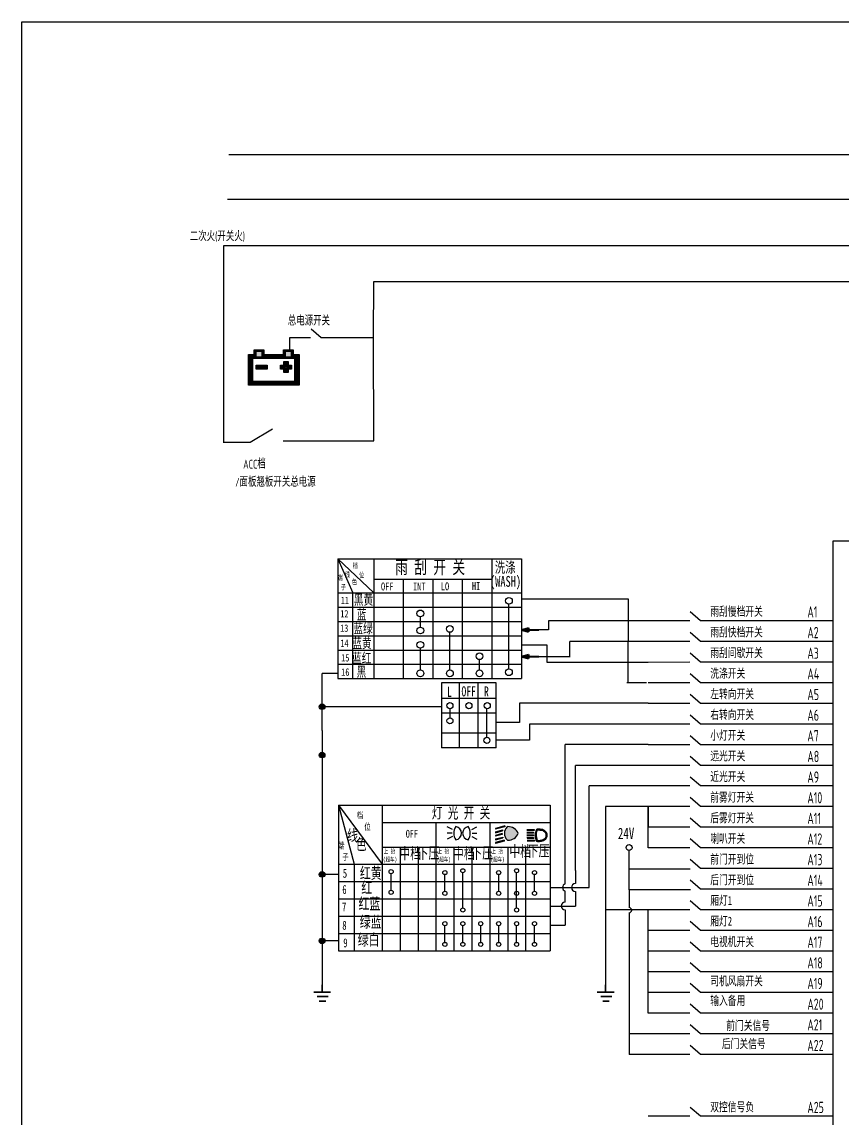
# Model space of a CAD drawing. Header units: millimetres. Extents: x 892 to 2081, y 1119 to 2752.
# Drawn here: x 891.8 to 1170.2, y 2380 to 2751.9 of the extents above; entities that cross this region are included whole.
import ezdxf

# ---------------------------------------------------------------- set-up
doc = ezdxf.new("R2010")
doc.units = ezdxf.units.MM
doc.header["$LTSCALE"] = 10
for name, color, linetype in [('02C', 92, 'Continuous'), ('200', 7, 'Continuous'), ('框架和插件', 7, 'Continuous'), ('细实线', 3, 'Continuous')]:
    doc.layers.add(name, color=color, linetype=linetype)
doc.layers.add('11', color=3, linetype='Continuous', lineweight=0)
doc.styles.get("Standard").update_dxf_attribs({"font": 'isocp.shx', "width": 0.707, "bigfont": 'hztxt.shx'})
doc.styles.add('USERTXTSTYLE57', font='', dxfattribs={"width": 0.707, "bigfont": '仿宋_GB2312'})
doc.styles.add('仿宋体', font='', dxfattribs={"width": 0.707})
doc.styles.get('USERTXTSTYLE57').set_extended_font_data('FangSong_GB2312')
doc.styles.get('仿宋体').set_extended_font_data('FangSong_GB2312')

# ---------------------------------------------------------------- blocks, each defined once
blk = doc.blocks.new('A$C2243462D')
blk.add_hatch(color=0).paths.add_polyline_path([(1.49, 0.74, 1), (0, 0.74, 1)])
at = {"color": 0, "linetype": 'Continuous'}
blk.add_circle((0.74, 0.74), 0.744, dxfattribs=at)
blk = doc.blocks.new('*X41')
at = {"layer": '框架和插件', "style": 'USERTXTSTYLE57', "width": 0.707}
for s, height, p in [('端', 1.79, (-6884.82, -505.55)), (' 子', 1.788, (-6884.71, -508.74))]:
    blk.add_text(s, height=height, dxfattribs=at).set_placement(p)
blk = doc.blocks.new('*X42')
at = {"layer": '框架和插件', "style": 'USERTXTSTYLE57', "width": 0.707}
for s, height, p in [('档', 1.79, (-6879.63, -501.46)), ('  位', 1.788, (-6879.58, -504.67))]:
    blk.add_text(s, height=height, dxfattribs=at).set_placement(p)
blk = doc.blocks.new('A$C37FC03A4')
for points in [[(2.19, 0.6), (2.19, 1.2), (0, 0.6)], [(0, 0.6), (2.19, 0), (2.19, 0.6)]]:
    blk.add_hatch(color=0).paths.add_polyline_path(points)
at = {"color": 0, "lineweight": 40}
for p, q in [((0, 0.6), (2.19, 1.2)), ((0, 0.6), (2.19, 0)), ((0, 0.6), (5.35, 0.6)), ((2.19, 1.2), (2.19, 0))]:
    blk.add_line(p, q, dxfattribs=at)
blk = doc.blocks.new('*X43')
at = {"layer": '框架和插件', "style": 'USERTXTSTYLE57', "width": 0.707}
for s, height, p in [('档', 2.17, (-6878.27, -586.28)), ('  位', 2.171, (-6878.2, -590.18))]:
    blk.add_text(s, height=height, dxfattribs=at).set_placement(p)
blk = doc.blocks.new('*X44')
at = {"layer": '框架和插件', "style": 'USERTXTSTYLE57', "width": 0.707}
for s, height, p in [('端', 2.17, (-6884.56, -596.57)), (' 子', 2.171, (-6884.43, -600.44))]:
    blk.add_text(s, height=height, dxfattribs=at).set_placement(p)
blk = doc.blocks.new('*X45')
at = {"layer": '框架和插件', "style": 'USERTXTSTYLE57', "width": 0.707}
for s, p in [('上 抬', (-6850.85, -598.14)), ('(超车)', (-6851.13, -600.92))]:
    blk.add_text(s, height=1.52, dxfattribs=at).set_placement(p)
blk = doc.blocks.new('*X46')
at = {"layer": '框架和插件', "style": 'USERTXTSTYLE57', "width": 0.707}
for s, p in [('上 抬', (-6832.61, -598.14)), ('(超车)', (-6832.89, -600.92))]:
    blk.add_text(s, height=1.52, dxfattribs=at).set_placement(p)
blk = doc.blocks.new('*X47')
at = {"layer": '框架和插件', "style": 'USERTXTSTYLE57', "width": 0.707}
for s, p in [('上 抬', (-6869.08, -598.14)), ('(超车)', (-6869.36, -600.92))]:
    blk.add_text(s, height=1.52, dxfattribs=at).set_placement(p)
blk = doc.blocks.new('A$C430A4098')
h = blk.add_hatch(color=5)
h.paths.add_polyline_path([(4.37, 5.54, 0.237386), (4.45, 0.07, 0.093134), (6.18, 0.09, 0.120609), (8.19, 0.7, 0.580221), (8.12, 5.03, 0.120609), (6.1, 5.57, 0.093134)])
h.paths.add_polyline_path([(6.02, 5.11), (6.09, 5.1, -0.120609), (7.89, 4.61, -0.580221), (7.95, 1.11, -0.120609), (6.16, 0.56), (6.09, 0.55, -0.079131), (4.77, 0.5, -0.21522), (4.69, 5.12, -0.079131)], flags=16)
h.paths.add_polyline_path([(0, 5.48), (0.01, 5.01), (3.34, 5.06, -0.018392), (3.51, 5.53)])
h.paths.add_polyline_path([(0.02, 4.24), (0.03, 3.77), (3.05, 3.82, -0.017426), (3.13, 4.29)])
h.paths.add_polyline_path([(0.04, 3.01), (0.05, 2.54), (2.99, 2.59, -0.017124), (2.99, 3.06)])
h.paths.add_polyline_path([(3.07, 1.83), (0.06, 1.78), (0.07, 1.31), (3.16, 1.36, -0.017387)])
h.paths.add_polyline_path([(0.08, 0.55), (0.09, 0.08), (3.56, 0.14, -0.018301), (3.38, 0.6)])
at = {"color": 5}
for p, q in [((0, 5.49), (3.51, 5.54)), ((3.33, 5.07), (0.01, 5.02)), ((6.02, 5.12), (6.08, 5.11)), ((0.02, 4.26), (3.13, 4.31)), ((3.05, 3.83), (0.03, 3.79)), ((0.04, 3.03), (2.99, 3.07)), ((2.99, 2.6), (0.05, 2.55)), ((0.06, 1.79), (3.07, 1.84)), ((3.16, 1.37), (0.07, 1.32)), ((0.08, 0.56), (3.38, 0.61)), ((3.56, 0.15), (0.08, 0.09)), ((6.09, 0.57), (6.16, 0.58))]:
    blk.add_line(p, q, dxfattribs=at)
for centre, radius, start, end in [((9.85, 2.9), 6.87, 157.3997, 161.6144), ((9.85, 2.9), 6.09, 154.1919, 207.6081), ((9.85, 2.9), 5.62, 156.6082, 205.1918), ((5.3, 0.97), 4.68, 80.2583, 101.5417), ((5.3, 0.97), 4.21, 80.2583, 98.3561), ((5.99, 1.18), 3.93, 61.1464, 88.6552), ((5.99, 1.18), 4.4, 61.1464, 88.6552), ((9.85, 2.9), 6.87, 178.5927, 182.5169), ((9.85, 2.9), 6.87, 168.2199, 172.2133), ((9.85, 2.9), 6.87, 188.8892, 192.8738), ((9.85, 2.9), 6.87, 199.4562, 203.65), ((5.24, 4.69), 4.68, 260.2583, 281.5417), ((5.24, 4.69), 4.21, 263.4439, 281.5417), ((5.94, 4.5), 3.93, 273.1448, 300.6536), ((5.94, 4.5), 4.4, 273.1448, 300.6536), ((6.92, 2.86), 2.02, 300.6536, 61.1464), ((6.92, 2.86), 2.49, 300.6536, 61.1464)]:
    blk.add_arc(centre, radius, start, end, dxfattribs=at)
blk = doc.blocks.new('A$C463B1E4C')
h = blk.add_hatch(color=3)
h.paths.add_polyline_path([(2.85, 5.11), (2.85, 5.37), (0, 4.61), (0, 4.35)])
h.paths.add_polyline_path([(0, 3.52), (0, 3.26), (2.15, 3.84), (2.15, 4.1)])
h.paths.add_polyline_path([(0, 2.43), (0, 2.18), (2.03, 2.72), (2.03, 2.98)])
h.paths.add_polyline_path([(0, 1.35), (0, 1.09), (2.17, 1.67), (2.17, 1.93)])
h.paths.add_polyline_path([(2.65, 0.71), (2.65, 0.97), (0, 0.26), (0, 0)])
blk.add_hatch(color=3).paths.add_polyline_path([(3.5, 1.04, 0.193531), (3.74, 0.94, 0.309326), (6.93, 3.04, 0.309326), (3.74, 5.14, 0.193531), (3.5, 5.04, 0.213981), (2.73, 3.04, 0.213981)])
at = {"color": 3}
for p, q in [((2.85, 5.37), (0, 4.61)), ((2.85, 5.11), (0, 4.35)), ((0, 4.61), (0, 4.35)), ((0, 3.52), (2.15, 4.1)), ((0, 3.26), (2.15, 3.84)), ((0, 3.52), (0, 3.26)), ((2.15, 4.1), (2.15, 3.84)), ((2.85, 5.37), (2.85, 5.11)), ((2.03, 2.98), (0, 2.43)), ((2.03, 2.72), (0, 2.18)), ((0, 2.43), (0, 2.18)), ((0, 1.35), (2.17, 1.93)), ((0, 1.09), (2.17, 1.67)), ((0, 1.35), (0, 1.09)), ((2.65, 0.97), (0, 0.26)), ((2.65, 0.71), (0, 0)), ((0, 0.26), (0, 0)), ((2.03, 2.98), (2.03, 2.72)), ((2.17, 1.93), (2.17, 1.67)), ((2.65, 0.97), (2.65, 0.71))]:
    blk.add_line(p, q, dxfattribs=at)
for centre, radius, start, end in [((5.34, 3.18), 2.62, 134.8431, 183.1555), ((3.74, 4.79), 0.35, 91.0306, 134.8431), ((3.8, 1.75), 3.39, 22.2779, 91.0306), ((5.34, 2.89), 2.62, 176.8445, 225.1569), ((3.74, 1.29), 0.35, 225.1569, 268.9694), ((3.8, 4.32), 3.39, 268.9694, 337.7221)]:
    blk.add_arc(centre, radius, start, end, dxfattribs=at)
blk = doc.blocks.new('A$C5B9D538B')
at = {"color": 3}
for p, q in [((1.58, 3.16), (0, 4.02)), ((7.51, 3.16), (9.09, 4.02)), ((1.47, 2.07), (0, 2.07)), ((1.58, 1.06), (0, 0.2)), ((7.51, 1.06), (9.09, 0.2)), ((7.62, 2.07), (9.09, 2.07))]:
    blk.add_line(p, q, dxfattribs=at)
for centre, radius, start, end in [((5.71, 2.03), 3.69, 146.6713, 213.3287), ((2.32, 2.03), 2.05, 278.4368, 81.5632), ((6.77, 2.03), 2.05, 98.4368, 261.5632), ((3.38, 2.03), 3.69, 326.6713, 33.3287)]:
    blk.add_arc(centre, radius, start, end, dxfattribs=at)
blk = doc.blocks.new('A$C21580511')
at = {"color": 1, "lineweight": 35}
for p, q in [((2.83, 3.06), (2.83, 5.51)), ((0, 3.06), (5.66, 3.06)), ((1.15, 1.6), (4.87, 1.6)), ((1.85, 0), (4.06, 0))]:
    blk.add_line(p, q, dxfattribs=at)

msp = doc.modelspace()

# ---------------------------------------------------------------- hatches: boundary and pattern name
at = {"layer": '框架和插件'}
for points in [[(977.16, 2629.82), (969.69, 2629.82), (969.69, 2638.1), (977.16, 2638.1), (977.16, 2638.94), (973.55, 2638.94), (973.55, 2640.52), (970.85, 2640.52), (970.85, 2638.94), (968.88, 2638.94), (968.88, 2629.01), (977.16, 2629.01)], [(969.42, 2638.37), (976.89, 2638.37), (976.89, 2638.67), (973.28, 2638.67), (973.28, 2640.25), (971.12, 2640.25), (971.12, 2638.67), (969.16, 2638.67), (969.16, 2629.28), (976.89, 2629.28), (976.89, 2629.54), (969.42, 2629.54)], [(985.48, 2638.94), (983.45, 2638.94), (983.45, 2640.52), (980.78, 2640.52), (980.78, 2638.94), (977.16, 2638.94), (977.16, 2638.1), (984.64, 2638.1), (984.64, 2629.82), (977.16, 2629.82), (977.16, 2629.01), (985.48, 2629.01)], [(983.17, 2640.25), (981.05, 2640.25), (981.05, 2638.67), (977.44, 2638.67), (977.44, 2638.37), (984.91, 2638.37), (984.91, 2629.54), (977.44, 2629.54), (977.44, 2629.28), (985.21, 2629.28), (985.21, 2638.67), (983.17, 2638.67)], [(971.17, 2634.25), (971.17, 2635.57), (974.91, 2635.57), (974.91, 2634.25)], [(971.44, 2634.53), (974.64, 2634.53), (974.64, 2635.3), (971.44, 2635.3)], [(971.72, 2634.8), (974.36, 2634.8), (974.36, 2635.03), (971.72, 2635.03)]]:
    msp.add_hatch(color=1, dxfattribs=at).paths.add_polyline_path(points)
h = msp.add_hatch(color=1, dxfattribs=at)
h.paths.add_polyline_path([(984.64, 2638.1), (977.16, 2638.1), (969.69, 2638.1), (969.69, 2629.82), (977.16, 2629.82), (984.64, 2629.82)])
h.paths.add_polyline_path([(976.89, 2630.09), (969.96, 2630.09), (969.96, 2637.82), (984.36, 2637.82), (984.36, 2630.09)], flags=16)
h.paths.add_polyline_path([(980.64, 2633.06), (980.64, 2634.25), (979.45, 2634.25), (979.45, 2635.57), (980.64, 2635.57), (980.64, 2636.8), (982, 2636.8), (982, 2635.57), (983.19, 2635.57), (983.19, 2634.25), (982, 2634.25), (982, 2633.06)], flags=0)
h.paths.add_polyline_path([(974.91, 2634.25), (971.17, 2634.25), (971.17, 2635.57), (974.91, 2635.57)], flags=0)
h.paths.add_polyline_path([(980.92, 2633.34), (980.92, 2634.53), (979.73, 2634.53), (979.73, 2635.3), (980.92, 2635.3), (980.92, 2636.53), (981.73, 2636.53), (981.73, 2635.3), (982.92, 2635.3), (982.92, 2634.53), (981.73, 2634.53), (981.73, 2633.34)], flags=0)
h.paths.add_polyline_path([(974.64, 2634.53), (971.44, 2634.53), (971.44, 2635.3), (974.64, 2635.3)], flags=0)
h.paths.add_polyline_path([(981.19, 2633.61), (981.19, 2634.8), (980, 2634.8), (980, 2635.03), (981.19, 2635.03), (981.19, 2636.25), (981.45, 2636.25), (981.45, 2635.03), (982.65, 2635.03), (982.65, 2634.8), (981.45, 2634.8), (981.45, 2633.61)], flags=0)
h.paths.add_polyline_path([(974.36, 2634.8), (971.72, 2634.8), (971.72, 2635.03), (974.36, 2635.03)], flags=0)

# ---------------------------------------------------------------- linework, layer by layer
for p, q in [((1097.4, 2556.18), (1061.11, 2556.18)), ((1097.34, 2528.06), (1097.4, 2556.18)), ((1104.08, 2548.89), (1070.27, 2548.89)), ((1070.27, 2548.89), (1070.27, 2545.8)), ((1077.59, 2536.8), (1077.59, 2541.89)), ((1069.88, 2540.66), (1061.11, 2540.66)), ((1069.88, 2534.8), (1069.88, 2540.66)), ((1067.58, 2536.8), (1077.65, 2536.8)), ((1103.57, 2527.9), (1096.89, 2527.9)), ((1104.08, 2520.92), (1060.52, 2520.92)), ((1060.52, 2520.92), (1060.52, 2514.46)), ((1060.52, 2514.46), (1052.51, 2514.46)), ((1104.08, 2513.86), (1063.82, 2513.86)), ((1063.82, 2513.86), (1063.82, 2508.42)), ((1063.82, 2508.42), (1052.51, 2508.42)), ((1075.95, 2487), (1075.95, 2506.9)), ((1104.08, 2506.9), (1075.95, 2506.9)), ((1079.4, 2480.07), (1079.4, 2499.87)), ((1104.08, 2499.87), (1079.4, 2499.87)), ((1104.52, 2492.89), (1084.08, 2492.89)), ((1084.08, 2458.45), (1084.08, 2492.89)), ((1104.08, 2485.89), (1089.68, 2485.89)), ((1089.68, 2485.89), (1089.68, 2425.42)), ((1104.08, 2450.89), (1089.68, 2450.89))]:
    msp.add_line(p, q)
at = {"color": 2}
for p, q in [((1036.89, 2519.09), (1036.89, 2516.01)), ((1049.41, 2509.41), (1049.41, 2519.08))]:
    msp.add_line(p, q, dxfattribs=at)
for centre in [(1036.89, 2520.12), (1043.33, 2520.12), (1049.54, 2520.12), (1036.89, 2514.98), (1049.41, 2508.38)]:
    msp.add_circle(centre, 1.03, dxfattribs=at)
at = {"layer": '02C', "color": 1}
for p, q in [((1097.66, 2457.68), (1097.66, 2451.68)), ((1097.66, 2449.89), (1097.66, 2401.89))]:
    msp.add_line(p, q, dxfattribs=at)
msp.add_arc((1097.6, 2450.79), 0.899, 273.9761, 86.0239, dxfattribs=at)
at = {"layer": '200', "color": 3}
msp.add_line((961.98, 2706.99), (1919.21, 2706.99), dxfattribs=at)
at = {"layer": '200', "color": 2}
msp.add_line((961.45, 2691.86), (1896.95, 2691.86), dxfattribs=at)
at = {"layer": '200', "color": 1}
for p, q in [((1902.92, 2676.05), (960.18, 2676.05)), ((960.18, 2676.05), (960.18, 2609.49)), ((1011.09, 2609.87), (1011.03, 2644.79)), ((980.39, 2609.87), (1011.09, 2609.87))]:
    msp.add_line(p, q, dxfattribs=at)
at = {"layer": '200', "color": 6}
for p, q in [((1011.03, 2644.79), (1011.04, 2663.96)), ((1011.04, 2663.96), (1883.92, 2663.96))]:
    msp.add_line(p, q, dxfattribs=at)
at = {"layer": '200'}
for p, q in [((993.24, 2644.79), (989.8, 2647.82)), ((982.55, 2644.79), (982.55, 2640.25)), ((989.6, 2644.79), (982.55, 2644.79)), ((1011.03, 2644.79), (993.24, 2644.79)), ((969.13, 2609.49), (976.73, 2614.03)), ((960.03, 2609.49), (969.13, 2609.49)), ((1121.81, 2548.89), (1118.37, 2551.93)), ((1118.17, 2548.89), (1104.08, 2548.89)), ((1166.83, 2548.89), (1121.81, 2548.89)), ((1121.81, 2541.89), (1118.37, 2544.93)), ((1104.08, 2541.89), (1077.59, 2541.89)), ((1118.17, 2541.89), (1104.08, 2541.89)), ((1166.83, 2541.89), (1121.81, 2541.89)), ((1121.81, 2534.89), (1118.37, 2537.93)), ((1104.08, 2534.8), (1069.88, 2534.8)), ((1118.17, 2534.89), (1104.08, 2534.8)), ((1166.83, 2534.89), (1121.81, 2534.89)), ((1121.81, 2527.89), (1118.37, 2530.93)), ((1118.17, 2527.89), (1104.08, 2527.89)), ((1166.83, 2527.89), (1121.81, 2527.89)), ((1121.81, 2520.89), (1118.37, 2523.93)), ((1118.17, 2520.89), (1104.08, 2520.89)), ((1166.83, 2520.89), (1121.81, 2520.89)), ((1121.81, 2513.89), (1118.37, 2516.93)), ((1118.17, 2513.89), (1104.08, 2513.89)), ((1166.83, 2513.89), (1121.81, 2513.89)), ((1121.81, 2506.89), (1118.37, 2509.93)), ((1118.17, 2506.89), (1104.08, 2506.89)), ((1166.83, 2506.89), (1121.81, 2506.89)), ((1135.9, 2506.89), (1121.81, 2506.89)), ((1118.17, 2499.89), (1104.08, 2499.89)), ((1121.81, 2499.89), (1118.37, 2502.93)), ((1166.83, 2499.89), (1121.81, 2499.89)), ((1135.9, 2499.89), (1121.81, 2499.89)), ((1118.17, 2492.89), (1104.08, 2492.89)), ((1121.81, 2492.89), (1118.37, 2495.93)), ((1166.83, 2492.89), (1121.81, 2492.89)), ((1135.9, 2492.89), (1121.81, 2492.89)), ((1121.81, 2485.89), (1118.37, 2488.93)), ((1118.17, 2485.89), (1104.08, 2485.89)), ((1104.08, 2478.89), (1104.08, 2485.89)), ((1104.08, 2485.89), (1104.08, 2478.89)), ((1104.08, 2478.89), (1104.08, 2485.89)), ((1104.08, 2485.89), (1104.08, 2485.89)), ((1166.83, 2485.89), (1121.81, 2485.89)), ((1135.9, 2485.89), (1121.81, 2485.89)), ((1121.81, 2478.89), (1118.37, 2481.93)), ((1118.17, 2478.89), (1104.08, 2478.89)), ((1104.08, 2471.89), (1104.08, 2478.89)), ((1166.83, 2478.89), (1121.81, 2478.89)), ((1135.9, 2478.89), (1121.81, 2478.89)), ((1121.81, 2471.89), (1118.37, 2474.93)), ((1097.66, 2457.68), (1097.62, 2471.01)), ((1118.17, 2471.89), (1104.08, 2471.89)), ((1166.83, 2471.89), (1121.81, 2471.89)), ((1135.9, 2471.89), (1121.81, 2471.89)), ((1121.81, 2464.89), (1118.37, 2467.93)), ((1118.29, 2464.67), (1097.62, 2464.67)), ((1166.83, 2464.89), (1121.81, 2464.89)), ((1135.9, 2464.89), (1121.81, 2464.89)), ((1121.81, 2457.89), (1118.37, 2460.93)), ((1118.49, 2457.68), (1097.66, 2457.68)), ((1166.83, 2457.89), (1121.81, 2457.89)), ((1135.9, 2457.89), (1121.81, 2457.89)), ((1121.81, 2450.89), (1118.37, 2453.93)), ((1118.17, 2450.89), (1104.08, 2450.89)), ((1104.08, 2443.89), (1104.08, 2450.89)), ((1166.83, 2450.89), (1121.81, 2450.89)), ((1121.81, 2443.89), (1118.37, 2446.93)), ((1118.17, 2443.89), (1104.08, 2443.89)), ((1104.08, 2436.89), (1104.08, 2443.89)), ((1166.83, 2443.89), (1121.81, 2443.89)), ((1118.17, 2436.89), (1104.08, 2436.89)), ((1104.08, 2422.89), (1104.08, 2436.89)), ((1121.81, 2436.89), (1118.37, 2439.93)), ((1166.83, 2436.89), (1121.81, 2436.89)), ((1121.81, 2429.89), (1118.37, 2432.93)), ((1118.17, 2429.89), (1104.08, 2429.89)), ((1166.83, 2429.89), (1121.81, 2429.89)), ((1121.81, 2422.89), (1118.37, 2425.93)), ((1118.17, 2422.89), (1104.08, 2422.89)), ((1104.08, 2415.89), (1104.08, 2422.89)), ((1166.83, 2422.89), (1121.81, 2422.89)), ((1121.81, 2415.89), (1118.37, 2418.93)), ((1118.17, 2415.89), (1104.08, 2415.89)), ((1166.83, 2415.89), (1121.81, 2415.89)), ((1121.81, 2408.89), (1118.37, 2411.93)), ((1118.17, 2408.89), (1097.66, 2408.89)), ((1166.83, 2408.89), (1121.81, 2408.89)), ((1121.81, 2401.89), (1118.37, 2404.93)), ((1118.17, 2401.89), (1097.66, 2401.89)), ((1166.83, 2401.89), (1121.81, 2401.89)), ((1118.17, 2380.89), (1104.08, 2380.89)), ((1121.81, 2380.89), (1118.37, 2383.93)), ((1166.83, 2380.89), (1121.81, 2380.89))]:
    msp.add_line(p, q, dxfattribs=at)
for points in [[(891.81, 2751.95), (1999.69, 2751.95), (1999.69, 2005.25), (891.81, 2005.25)], [(1166.83, 2575.96), (1282.05, 2575.96), (1282.05, 2220.24), (1166.83, 2220.24)]]:
    msp.add_lwpolyline(points, close=True, dxfattribs=at)
at = {"layer": '框架和插件', "color": 4}
for p, q in [((998.84, 2569.96), (1061.11, 2569.96)), ((998.84, 2569.96), (998.84, 2529.3)), ((1061.11, 2569.96), (1061.11, 2529.3)), ((998.84, 2529.3), (1061.11, 2529.3)), ((998.84, 2529.3), (1061.11, 2529.3)), ((1034, 2527.81), (1034, 2505.8)), ((1052.51, 2527.81), (1034, 2527.81)), ((1052.51, 2505.8), (1052.51, 2527.81)), ((1052.51, 2505.8), (1034, 2505.8)), ((999.11, 2486.44), (1070.92, 2486.44)), ((999.11, 2486.44), (999.11, 2437.02)), ((1070.92, 2486.44), (1070.92, 2437.02)), ((999.11, 2437.02), (1070.92, 2437.02))]:
    msp.add_line(p, q, dxfattribs=at)
at = {"layer": '框架和插件', "color": 7}
for p, q in [((998.84, 2569.96), (1011.04, 2558.35)), ((998.84, 2569.96), (1004.01, 2558.35)), ((1011.04, 2569.96), (1011.04, 2529.3)), ((1051.09, 2569.96), (1051.09, 2529.3)), ((1011.04, 2563.05), (1051.09, 2563.05)), ((1021.05, 2563.05), (1021.05, 2529.3)), ((1021.05, 2563.05), (1021.05, 2529.3)), ((1031.07, 2563.05), (1031.07, 2529.3)), ((1041.08, 2563.05), (1041.08, 2529.3)), ((1041.08, 2563.05), (1041.08, 2529.3)), ((1051.09, 2563.05), (1051.09, 2529.3)), ((998.84, 2558.35), (1061.11, 2558.35)), ((1004.01, 2529.3), (1004.01, 2558.35)), ((998.84, 2553.51), (1061.11, 2553.51)), ((998.84, 2548.66), (1061.11, 2548.66)), ((1064.98, 2545.8), (1061.11, 2545.8)), ((1070.27, 2545.8), (1067.02, 2545.8)), ((998.84, 2543.82), (1061.11, 2543.82)), ((998.84, 2538.98), (1061.11, 2538.98)), ((998.84, 2534.14), (1056.1, 2534.14)), ((998.84, 2534.14), (1061.11, 2534.14)), ((1066.03, 2536.8), (1067.58, 2536.8)), ((1040.17, 2505.8), (1040.17, 2527.81)), ((1046.34, 2527.81), (1046.34, 2505.8)), ((1034, 2522.67), (1052.51, 2522.67)), ((1052.51, 2517.53), (1034, 2517.53)), ((1034, 2510.94), (1052.51, 2510.94)), ((1075.95, 2469.71), (1075.95, 2487))]:
    msp.add_line(p, q, dxfattribs=at)
at = {"layer": '框架和插件', "color": 32}
msp.add_line((1011.04, 2569.96), (1011.04, 2529.3), dxfattribs=at)
at = {"layer": '框架和插件', "color": 50}
for p, q in [((1056.9, 2532.59), (1056.9, 2554.51)), ((1026.86, 2546.75), (1026.86, 2550.25)), ((1036.88, 2532.23), (1036.87, 2544.99)), ((1026.86, 2532.23), (1026.86, 2539.62)), ((1046.89, 2532.23), (1046.89, 2535.73))]:
    msp.add_line(p, q, dxfattribs=at)
at = {"layer": '框架和插件', "color": 2}
for p, q in [((993.55, 2511.7), (993.55, 2531.02)), ((998.84, 2531.02), (993.55, 2531.02)), ((1034, 2519.78), (993.55, 2519.78)), ((993.55, 2511.7), (993.55, 2425.42)), ((999.11, 2462.92), (993.55, 2462.92)), ((1016.95, 2457.51), (1016.95, 2463.15)), ((1035.18, 2457.19), (1035.18, 2462.83)), ((1041.26, 2458.51), (1041.26, 2463.46)), ((1053.42, 2457.19), (1053.42, 2462.83)), ((1059.49, 2458.51), (1059.49, 2463.46)), ((1065.57, 2457.19), (1065.57, 2462.83)), ((1041.26, 2451.54), (1041.26, 2458.51)), ((1059.49, 2457.7), (1059.49, 2458.51)), ((1059.49, 2451.54), (1059.49, 2457.7)), ((1035.18, 2439.87), (1035.18, 2445.52)), ((1041.26, 2439.87), (1041.26, 2445.52)), ((1047.34, 2439.87), (1047.34, 2445.52)), ((1053.42, 2439.87), (1053.42, 2445.52)), ((1059.49, 2439.87), (1059.49, 2445.52)), ((1065.57, 2439.87), (1065.57, 2445.52)), ((999.11, 2440.35), (993.55, 2440.35))]:
    msp.add_line(p, q, dxfattribs=at)
at = {"layer": '框架和插件', "color": 0}
for p, q in [((999.11, 2486.44), (1004.39, 2466.41)), ((999.11, 2486.44), (1013.92, 2466.41)), ((1013.92, 2486.44), (1013.92, 2437.02)), ((1013.92, 2486.44), (1013.92, 2437.02)), ((1013.92, 2480.5), (1070.92, 2480.5)), ((1032.16, 2480.5), (1032.16, 2437.02)), ((1050.39, 2480.5), (1050.39, 2437.02)), ((1013.92, 2472.11), (1070.92, 2472.11)), ((1020, 2472.11), (1020, 2437.02)), ((1020, 2472.11), (1020, 2437.02)), ((1026.08, 2472.11), (1026.08, 2437.02)), ((1026.08, 2472.11), (1026.08, 2437.02)), ((1038.24, 2472.11), (1038.24, 2437.02)), ((1044.32, 2472.11), (1044.32, 2437.02)), ((1044.32, 2472.11), (1044.32, 2437.02)), ((1062.55, 2472.11), (1062.55, 2437.02)), ((1062.55, 2472.11), (1062.55, 2437.02)), ((999.11, 2466.41), (1070.92, 2466.41)), ((1004.39, 2466.41), (1004.39, 2437.02)), ((1075.95, 2459.69), (1075.95, 2469.71)), ((999.11, 2460.53), (1070.92, 2460.53)), ((1075.95, 2453.5), (1075.95, 2457.23)), ((999.11, 2454.65), (1070.92, 2454.65)), ((999.11, 2448.78), (1070.92, 2448.78)), ((1075.95, 2450.89), (1075.95, 2445.65)), ((1070.92, 2445.65), (1075.95, 2445.65)), ((999.11, 2442.9), (1070.92, 2442.9))]:
    msp.add_line(p, q, dxfattribs=at)
at = {"layer": '框架和插件', "color": 3}
for p, q in [((1079.4, 2464.19), (1079.4, 2480.07)), ((1079.4, 2464.19), (1079.4, 2459.77)), ((1079.4, 2457.16), (1079.41, 2452.19)), ((1070.92, 2452.19), (1079.41, 2452.19))]:
    msp.add_line(p, q, dxfattribs=at)
at = {"layer": '框架和插件'}
msp.add_line((1056.47, 2472.11), (1056.47, 2437.02), dxfattribs=at)
at = {"layer": '框架和插件', "color": 5}
msp.add_line((1070.92, 2458.46), (1084.08, 2458.45), dxfattribs=at)
at = {"layer": '框架和插件', "color": 1}
for points in [[(976.89, 2639.21), (980.51, 2639.21), (980.51, 2640.79), (983.72, 2640.79), (983.72, 2639.21), (985.75, 2639.21), (985.75, 2628.74), (968.61, 2628.74), (968.61, 2639.21), (970.57, 2639.21), (970.57, 2640.79), (973.82, 2640.79), (973.82, 2639.21)], [(968.88, 2638.94), (970.85, 2638.94), (970.85, 2640.52), (973.55, 2640.52), (973.55, 2638.94), (977.16, 2638.94), (977.16, 2638.1), (969.69, 2638.1), (969.69, 2629.82), (977.16, 2629.82), (977.16, 2629.01), (968.88, 2629.01)], [(976.89, 2629.28), (976.89, 2629.54), (969.42, 2629.54), (969.42, 2638.37), (976.89, 2638.37), (976.89, 2638.67), (973.28, 2638.67), (973.28, 2640.25), (971.12, 2640.25), (971.12, 2638.67), (969.16, 2638.67), (969.16, 2629.28)], [(976.89, 2630.09), (984.36, 2630.09), (984.36, 2637.82), (969.96, 2637.82), (969.96, 2630.09)], [(977.16, 2638.94), (980.78, 2638.94), (980.78, 2640.52), (983.45, 2640.52), (983.45, 2638.94), (985.48, 2638.94), (985.48, 2629.01), (977.16, 2629.01), (977.16, 2629.82), (984.64, 2629.82), (984.64, 2638.1), (977.16, 2638.1)], [(977.44, 2638.67), (977.44, 2638.37), (984.91, 2638.37), (984.91, 2629.54), (977.44, 2629.54), (977.44, 2629.28), (985.21, 2629.28), (985.21, 2638.67), (983.17, 2638.67), (983.17, 2640.25), (981.05, 2640.25), (981.05, 2638.67)], [(971.17, 2634.25), (971.17, 2635.57), (974.91, 2635.57), (974.91, 2634.25)], [(971.17, 2634.25), (971.17, 2635.57), (974.91, 2635.57), (974.91, 2634.25)], [(971.44, 2634.53), (974.64, 2634.53), (974.64, 2635.3), (971.44, 2635.3)], [(971.44, 2634.53), (974.64, 2634.53), (974.64, 2635.3), (971.44, 2635.3)], [(971.72, 2634.8), (974.36, 2634.8), (974.36, 2635.03), (971.72, 2635.03)], [(971.72, 2634.8), (974.36, 2634.8), (974.36, 2635.03), (971.72, 2635.03)], [(979.45, 2635.57), (980.64, 2635.57), (980.64, 2636.8), (982, 2636.8), (982, 2635.57), (983.19, 2635.57), (983.19, 2634.25), (982, 2634.25), (982, 2633.06), (980.64, 2633.06), (980.64, 2634.25), (979.45, 2634.25)], [(979.73, 2635.3), (980.92, 2635.3), (980.92, 2636.53), (981.73, 2636.53), (981.73, 2635.3), (982.92, 2635.3), (982.92, 2634.53), (981.73, 2634.53), (981.73, 2633.34), (980.92, 2633.34), (980.92, 2634.53), (979.73, 2634.53)], [(980, 2635.03), (980, 2634.8), (981.19, 2634.8), (981.19, 2633.61), (981.45, 2633.61), (981.45, 2634.8), (982.65, 2634.8), (982.65, 2635.03), (981.45, 2635.03), (981.45, 2636.25), (981.19, 2636.25), (981.19, 2635.03)]]:
    msp.add_lwpolyline(points, close=True, dxfattribs=at)
at = {"layer": '框架和插件', "color": 50}
for centre in [(1056.9, 2555.65), (1026.86, 2551.4), (1026.86, 2545.6), (1036.84, 2546.13), (1026.86, 2540.76), (1046.89, 2536.88), (1026.86, 2531.08), (1036.88, 2531.08), (1046.89, 2531.08), (1056.9, 2531.45)]:
    msp.add_circle(centre, 1.14, dxfattribs=at)
at = {"layer": '框架和插件', "color": 1}
msp.add_circle((1097.62, 2472.02), 1.01, dxfattribs=at)
at = {"layer": '框架和插件', "color": 2}
for centre in [(1016.95, 2463.85), (1035.18, 2463.52), (1041.26, 2464.15), (1053.42, 2463.52), (1059.49, 2464.15), (1065.57, 2463.52), (1016.95, 2456.82), (1035.18, 2456.49), (1053.42, 2456.49), (1059.49, 2456.49), (1065.57, 2456.49), (1041.26, 2450.85), (1059.49, 2450.85), (1035.18, 2446.21), (1041.26, 2446.21), (1047.34, 2446.21), (1053.42, 2446.21), (1059.49, 2446.21), (1065.57, 2446.21), (1035.18, 2439.18), (1041.26, 2439.18), (1047.34, 2439.18), (1053.42, 2439.18), (1059.49, 2439.18), (1065.57, 2439.18)]:
    msp.add_circle(centre, 0.695, dxfattribs=at)
at = {"layer": '框架和插件', "color": 0}
for centre, start, end in [((1076.39, 2458.46), 109.4653, 250.5347), ((1075.95, 2452.19), 90, 270)]:
    msp.add_arc(centre, 1.31, start, end, dxfattribs=at)
at = {"layer": '框架和插件', "color": 3}
msp.add_arc((1079.4, 2458.46), 1.31, 90, 270, dxfattribs=at)

# ---------------------------------------------------------------- block references
at = {"layer": '框架和插件'}
for name, p in [('*X42', (7883.56, 3068.18)), ('*X41', (7883.56, 3068.18)), ('A$C21580511', (990.73, 2419.91)), ('A$C21580511', (1086.85, 2419.91))]:
    msp.add_blockref(name, p, dxfattribs=at)
at = {"layer": '框架和插件', "color": 7, "xscale": 1.103999999992084, "yscale": 1.10399999999936}
for p in [(1061.11, 2545.14), (1061.11, 2536.14)]:
    msp.add_blockref('A$C37FC03A4', p, dxfattribs=at)
at = {"layer": '框架和插件', "color": 2, "xscale": 1.288000000000466, "yscale": 1.288000000000466}
for p in [(992.6, 2518.81), (992.6, 2502.44), (992.6, 2461.96), (992.6, 2439.39)]:
    msp.add_blockref('A$C2243462D', p, dxfattribs=at)
at = {"layer": '框架和插件', "color": 1}
for name in ['*X43', '*X44', '*X47', '*X45', '*X46']:
    msp.add_blockref(name, (7883.56, 3068.18), dxfattribs=at)
at = {"layer": '框架和插件'}
for name, p, xscale, yscale in [('A$C5B9D538B', (1035.98, 2474.62), 1.103999999992084, 1.10399999999936), ('A$C463B1E4C', (1052.38, 2473.44), 1.103999999992084, 1.10399999999936), ('A$C430A4098', (1062.97, 2474.09), 0.7360000000335276, 0.7360000000007858)]:
    msp.add_blockref(name, p, dxfattribs=dict(at, xscale=xscale, yscale=yscale))

# ---------------------------------------------------------------- texts
at = {"style": '仿宋体', "width": 0.707}
for s, height, p in [('L', 3.42, (1035.9, 2523.1)), ('OFF', 3.419, (1040.79, 2523.26)), ('R', 3.42, (1048.42, 2523.23))]:
    msp.add_text(s, height=height, dxfattribs=at).set_placement(p)
at = {"layer": '11', "color": 0, "width": 0.707}
for s, p in [('A1', (1158.05, 2550)), ('A2', (1158.05, 2543)), ('A3', (1158.05, 2536)), ('A4', (1158.05, 2529)), ('A5', (1158.05, 2522)), ('A6', (1158.05, 2515)), ('A7', (1158.05, 2508)), ('A8', (1158.05, 2501)), ('A9', (1158.05, 2494)), ('A10', (1158.05, 2487)), ('A11', (1158.05, 2480)), ('A12', (1158.05, 2473)), ('A13', (1158.05, 2466)), ('A14', (1158.05, 2459)), ('A15', (1158.05, 2452)), ('A16', (1158.05, 2445)), ('A17', (1158.05, 2438)), ('A18', (1158.05, 2431)), ('A19', (1158.05, 2424)), ('A20', (1158.05, 2417)), ('A21', (1158.05, 2410)), ('A22', (1158.05, 2403)), ('A25', (1158.05, 2382))]:
    msp.add_text(s, height=3.819, dxfattribs=at).set_placement(p)
at = {"layer": '框架和插件', "style": '仿宋体', "width": 0.707}
for s, height, p in [('雨 刮 开 关', 4.47, (1018.33, 2564.84)), ('洗涤', 3.656, (1052.1, 2565.22)), ('线', 1.79, (1001.23, 2563.67)), ('色', 1.79, (1003.63, 2561.2)), ('(WASH)', 3.656, (1050.46, 2560.44)), ('OFF', 2.682, (1013.52, 2559.19)), ('INT', 2.682, (1024.36, 2559.19)), ('LO', 2.682, (1033.8, 2559.24)), ('HI', 2.682, (1044.34, 2559.33)), ('11', 2.503, (999.9, 2554.54)), ('黑黄', 3.385, (1004.35, 2554.35)), ('12', 2.503, (999.74, 2550.02)), ('蓝', 3.39, (1005.34, 2549.32)), ('蓝绿', 3.386, (1004.17, 2544.62)), ('13', 2.503, (999.69, 2545.16)), ('14', 2.503, (999.75, 2540.02)), ('蓝黄', 3.386, (1003.81, 2539.63)), ('15', 2.503, (1000.04, 2535.11)), ('蓝红', 3.386, (1003.72, 2534.58)), ('黑', 3.39, (1005.26, 2529.97)), ('16', 2.503, (1000.04, 2530.27)), ('灯 光 开 关', 3.734, (1030.76, 2481.9)), ('OFF', 2.605, (1021.92, 2475.38)), ('5', 3.04, (1000.58, 2461.78)), ('6', 3.04, (1000.4, 2456.28)), ('7', 3.04, (1000.31, 2450.4)), ('8', 3.04, (1000.4, 2444.15)), ('9', 3.04, (1000.74, 2438.19))]:
    msp.add_text(s, height=height, dxfattribs=at).set_placement(p)
at = {"layer": '框架和插件', "color": 1, "style": '仿宋体', "width": 0.707}
for s, p in [('线', (1002.02, 2474.22)), ('24V', (1093.84, 2474.89)), ('色', (1004.93, 2471.23)), ('中档', (1019.73, 2468.13)), ('下压', (1025.91, 2468.25)), ('中档', (1037.91, 2468.11)), ('下压', (1044.14, 2468.25)), ('中档', (1057.02, 2468.87)), ('下压', (1063.26, 2469.01)), ('红黄', (1006.34, 2461.44)), ('红', (1006.85, 2456.48)), ('红蓝', (1005.89, 2451.06)), ('绿蓝', (1006.32, 2444.9)), ('绿白', (1005.63, 2438.85))]:
    msp.add_text(s, height=3.84, dxfattribs=at).set_placement(p)
at = {"layer": '细实线', "color": 0, "width": 0.707}
for s, p in [('二次火(开关火)', (948.7, 2677.67)), ('总电源开关', (981.92, 2649.05)), ('ACC档', (966.8, 2600.49)), ('/面板翘板开关总电源', (964.1, 2594.38))]:
    msp.add_text(s, height=3, dxfattribs=at).set_placement(p)
at = {"layer": '细实线', "color": 1, "char_height": 3, "attachment_point": 1}
for s, insert, width in [('{\\fSimSun|b0|i0|c134|p54;雨刮慢档开关}', (1125.14, 2553.58), 46.5173), ('{\\fSimSun|b0|i0|c134|p6;雨刮快档开关}', (1125.14, 2546.58), 46.5173), ('{\\fSimSun|b0|i0|c134|p6;雨刮间歇开关}', (1125.14, 2539.58), 46.5173), ('{\\fSimSun|b0|i0|c134|p6;洗涤开关}', (1125.14, 2532.58), 46.5173), ('{\\fSimSun|b0|i0|c134|p2;前门关信号}', (1130.56, 2413.18), 46.5173), ('{\\fSimSun|b0|i0|c134|p2;后门关信号}', (1129.07, 2407), 32.2)]:
    msp.add_mtext(s, dxfattribs=dict(at, insert=insert, width=width))
at = {"layer": '细实线', "color": 0, "char_height": 3, "width": 32.2, "attachment_point": 1}
for s, insert in [('{\\fSimSun|b0|i0|c134|p6;左转向开关}', (1125.14, 2525.58)), ('{\\fSimSun|b0|i0|c134|p6;右转向开关}', (1125.14, 2518.58)), ('{\\fSimSun|b0|i0|c134|p2;小灯开关}', (1125.14, 2511.58)), ('{\\fSimSun|b0|i0|c134|p2;远光开关}', (1125.14, 2504.58)), ('{\\fSimSun|b0|i0|c134|p2;近光开关}', (1125.14, 2497.58)), ('{\\fSimSun|b0|i0|c134|p2;前雾灯开关}', (1125.14, 2490.58)), ('{\\fSimSun|b0|i0|c134|p2;后雾灯开关}', (1125.14, 2483.58)), ('{\\fSimSun|b0|i0|c134|p2;喇叭开关}', (1125.14, 2476.58)), ('{\\fSimSun|b0|i0|c134|p2;前门开到位}', (1125.14, 2469.58)), ('{\\fSimSun|b0|i0|c134|p2;后门开到位}', (1125.14, 2462.58)), ('{\\fSimSun|b0|i0|c134|p2;厢灯1}', (1125.14, 2455.58)), ('{\\fSimSun|b0|i0|c134|p2;厢灯2}', (1125.14, 2448.58)), ('{\\fSimSun|b0|i0|c134|p2;电视机开关}', (1125.14, 2441.58)), ('{\\fSimSun|b0|i0|c134|p2;司机风扇开关 }', (1125.14, 2428.27)), ('{\\fSimSun|b0|i0|c134|p2;输入备用}', (1125.14, 2421.63)), ('{\\fSimSun|b0|i0|c134|p2;双控信号负}', (1125.14, 2385.58))]:
    msp.add_mtext(s, dxfattribs=dict(at, insert=insert))

doc.saveas('drawing.dxf')
